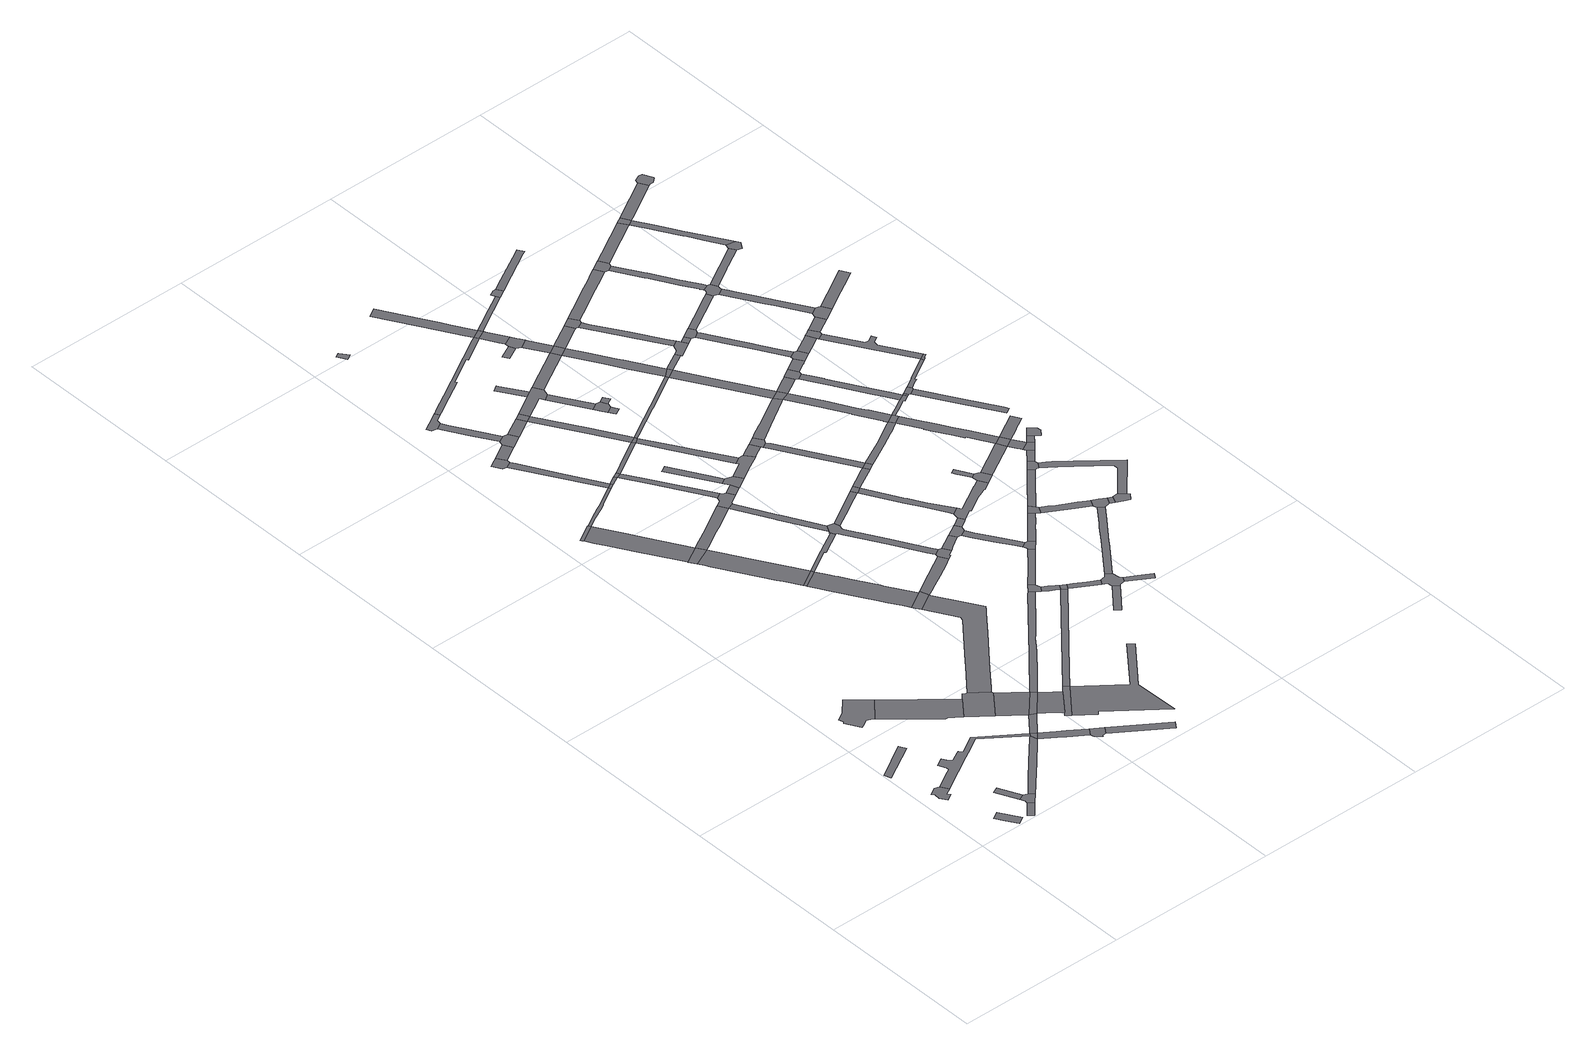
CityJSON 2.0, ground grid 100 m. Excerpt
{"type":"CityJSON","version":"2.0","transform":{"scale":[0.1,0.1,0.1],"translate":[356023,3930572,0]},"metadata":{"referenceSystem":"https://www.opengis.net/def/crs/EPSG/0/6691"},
"CityObjects":{
"road1":{"type":"Road","geometry":[{"type":"MultiSurface","lod":"1","boundaries":[[[0,1,2,3,4,5,6,7,8]]]}]},
"road2":{"type":"Road","geometry":[{"type":"MultiSurface","lod":"1","boundaries":[[[9,10,11,12,13]]]}]},
"road3":{"type":"Road","attributes":{"RoadStructureAttribute.sectionType":"1"},"geometry":[{"type":"MultiSurface","lod":"1","boundaries":[[[14,15,16,17]]]}]},
"road4":{"type":"Road","attributes":{"RoadStructureAttribute.sectionType":"1"},"geometry":[{"type":"MultiSurface","lod":"1","boundaries":[[[18,19,20,21,22]]]}]},
"road5":{"type":"Road","geometry":[{"type":"MultiSurface","lod":"1","boundaries":[[[23,24,25,26]]]}]},
"road6":{"type":"Road","geometry":[{"type":"MultiSurface","lod":"1","boundaries":[[[27,26,25,28,18,22,29,30,31]]]}]},
"road7":{"type":"Road","geometry":[{"type":"MultiSurface","lod":"1","boundaries":[[[32,33,34,35,36,37,38,39,40,41,42]]]}]},
"road8":{"type":"Road","attributes":{"RoadStructureAttribute.sectionType":"1"},"geometry":[{"type":"MultiSurface","lod":"1","boundaries":[[[43,44,45,46,47,48,49,50,51,52,53,54,55,7,6,56,57,58,59,60,61,62,63]]]}]},
"road9":{"type":"Road","attributes":{"RoadStructureAttribute.sectionType":"1"},"geometry":[{"type":"MultiSurface","lod":"1","boundaries":[[[64,65,66,67,68,62,69,70,71,72,73,27,31]]]}]},
"road10":{"type":"Road","attributes":{"function":"3","RoadStructureAttribute.sectionType":"1"},"geometry":[{"type":"MultiSurface","lod":"1","boundaries":[[[41,74,75,76,77,78,79,80,81,82,83,84,42]]]}]},
"road11":{"type":"Road","geometry":[{"type":"MultiSurface","lod":"1","boundaries":[[[62,68,85,63]]]}]},
"road12":{"type":"Road","geometry":[{"type":"MultiSurface","lod":"1","boundaries":[[[86,87,88,89,90,91,92,80,79,93,94]]]}]},
"road13":{"type":"Road","attributes":{"RoadStructureAttribute.sectionType":"1"},"geometry":[{"type":"MultiSurface","lod":"1","boundaries":[[[85,95,96,97,98,63]]]}]},
"road14":{"type":"Road","attributes":{"RoadStructureAttribute.sectionType":"1"},"geometry":[{"type":"MultiSurface","lod":"1","boundaries":[[[99,100,101,102,103,104,85,68]]]}]},
"road15":{"type":"Road","attributes":{"function":"3","RoadStructureAttribute.sectionType":"1"},"geometry":[{"type":"MultiSurface","lod":"1","boundaries":[[[93,105,97,106,94]]]}]},
"road16":{"type":"Road","geometry":[{"type":"MultiSurface","lod":"1","boundaries":[[[107,108,109,110,102,101,111]]]}]},
"road17":{"type":"Road","geometry":[{"type":"MultiSurface","lod":"1","boundaries":[[[112,113,114,115,116,117]]]}]},
"road18":{"type":"Road","geometry":[{"type":"MultiSurface","lod":"1","boundaries":[[[96,118,106,97]]]}]},
"road19":{"type":"Road","attributes":{"function":"3","RoadStructureAttribute.sectionType":"1"},"geometry":[{"type":"MultiSurface","lod":"1","boundaries":[[[119,120,121,122,118,96]]]}]},
"road20":{"type":"Road","attributes":{"RoadStructureAttribute.sectionType":"1"},"geometry":[{"type":"MultiSurface","lod":"1","boundaries":[[[123,124,125,126,127,128,129,130,131,132,133,116,115]]]}]},
"road21":{"type":"Road","geometry":[{"type":"MultiSurface","lod":"1","boundaries":[[[134,121,120,135,136,137,138,139,140]]]}]},
"road22":{"type":"Road","attributes":{"RoadStructureAttribute.sectionType":"1"},"geometry":[{"type":"MultiSurface","lod":"1","boundaries":[[[109,141,142,110]]]}]},
"road23":{"type":"Road","geometry":[{"type":"MultiSurface","lod":"1","boundaries":[[[129,143,144,145,130]]]}]},
"road24":{"type":"Road","attributes":{"RoadStructureAttribute.sectionType":"1"},"geometry":[{"type":"MultiSurface","lod":"1","boundaries":[[[144,146,147,148,149,150,151,152,153,154,155,156,157,145]]]}]},
"road25":{"type":"Road","attributes":{"RoadStructureAttribute.sectionType":"1"},"geometry":[{"type":"MultiSurface","lod":"1","boundaries":[[[116,158,159,160,161,162,163,164,165,166,167,168,169,170,117]]]}]},
"road26":{"type":"Road","geometry":[{"type":"MultiSurface","lod":"1","boundaries":[[[171,172,173,174,175,176,177]]]}]},
"road27":{"type":"Road","attributes":{"RoadStructureAttribute.sectionType":"1"},"geometry":[{"type":"MultiSurface","lod":"1","boundaries":[[[178,179,180,181,182,183,184,87,86,185,186,187,188,189,190,191,192,193,194]]]}]},
"road28":{"type":"Road","geometry":[{"type":"MultiSurface","lod":"1","boundaries":[[[151,195,196,197,152]]]}]},
"road29":{"type":"Road","geometry":[{"type":"MultiSurface","lod":"1","boundaries":[[[198,199,200,201,202,203,204,139,138]]]}]},
"road30":{"type":"Road","attributes":{"RoadStructureAttribute.sectionType":"1"},"geometry":[{"type":"MultiSurface","lod":"1","boundaries":[[[205,206,207,164,208,209,210,211,176,175]]]}]},
"road31":{"type":"Road","attributes":{"RoadStructureAttribute.sectionType":"1"},"geometry":[{"type":"MultiSurface","lod":"1","boundaries":[[[212,213,214,171,177]]]}]},
"road32":{"type":"Road","attributes":{"RoadStructureAttribute.sectionType":"1"},"geometry":[{"type":"MultiSurface","lod":"1","boundaries":[[[196,215,216,217,218,219,220,221,222,223,224,225,226,227,228,229,230,231,197]]]}]},
"road33":{"type":"Road","geometry":[{"type":"MultiSurface","lod":"1","boundaries":[[[232,233,234,235,236,237,238,239,240]]]}]},
"road34":{"type":"Road","attributes":{"RoadStructureAttribute.sectionType":"1"},"geometry":[{"type":"MultiSurface","lod":"1","boundaries":[[[235,241,242,243,244,245,246,247,248,236]]]}]},
"road35":{"type":"Road","geometry":[{"type":"MultiSurface","lod":"1","boundaries":[[[249,208,164,163]]]}]},
"road36":{"type":"Road","geometry":[{"type":"MultiSurface","lod":"1","boundaries":[[[250,223,222,251,178,194]]]}]},
"road37":{"type":"Road","attributes":{"RoadStructureAttribute.sectionType":"1"},"geometry":[{"type":"MultiSurface","lod":"1","boundaries":[[[118,252,253,254,255,256,257,258,259,260,261,262,263,264,265,266,267,268,269,270,106]]]}]},
"road38":{"type":"Road","attributes":{"RoadStructureAttribute.sectionType":"1"},"geometry":[{"type":"MultiSurface","lod":"1","boundaries":[[[271,208,249,272,273]]]}]},
"road39":{"type":"Road","geometry":[{"type":"MultiSurface","lod":"1","boundaries":[[[274,275,276,245,244,214,213]]]}]},
"road40":{"type":"Road","geometry":[{"type":"MultiSurface","lod":"1","boundaries":[[[145,277,278,279,280,281,282,283,284,285,286,287,288,281,289,290,291,292,130]]]}]},
"road41":{"type":"Road","geometry":[{"type":"MultiSurface","lod":"1","boundaries":[[[273,272,293,294]]]}]},
"road42":{"type":"Road","geometry":[{"type":"MultiSurface","lod":"1","boundaries":[[[295,296,297,298,299,300,301,152,197]]]}]},
"road43":{"type":"Road","attributes":{"RoadStructureAttribute.sectionType":"1"},"geometry":[{"type":"MultiSurface","lod":"1","boundaries":[[[302,303,293,272,304,305,306,307]]]}]},
"road44":{"type":"Road","attributes":{"RoadStructureAttribute.sectionType":"1"},"geometry":[{"type":"MultiSurface","lod":"1","boundaries":[[[139,308,309,310,311,140]]]}]},
"road45":{"type":"Road","geometry":[{"type":"MultiSurface","lod":"1","boundaries":[[[312,313,314,315]]]}]},
"road46":{"type":"Road","geometry":[{"type":"MultiSurface","lod":"1","boundaries":[[[288,316,317,318,319,320,307,306,321,322,289,281]]]}]},
"road47":{"type":"Road","attributes":{"RoadStructureAttribute.sectionType":"1"},"geometry":[{"type":"MultiSurface","lod":"1","boundaries":[[[323,324,325,294,293,326,327]]]}]},
"road48":{"type":"Road","geometry":[{"type":"MultiSurface","lod":"1","boundaries":[[[328,329,330,331]]]}]},
"road49":{"type":"Road","attributes":{"RoadStructureAttribute.sectionType":"1"},"geometry":[{"type":"MultiSurface","lod":"1","boundaries":[[[332,333,334,250,194,335,336,337,338,339]]]}]},
"road50":{"type":"Road","attributes":{"RoadStructureAttribute.sectionType":"1"},"geometry":[{"type":"MultiSurface","lod":"1","boundaries":[[[330,329,340,276,275,341,330,342,323,343,344,331]]]}]},
"road51":{"type":"Road","attributes":{"RoadStructureAttribute.sectionType":"1"},"geometry":[{"type":"MultiSurface","lod":"1","boundaries":[[[319,318,345,346]]]}]},
"road52":{"type":"Road","attributes":{"RoadStructureAttribute.sectionType":"1"},"geometry":[{"type":"MultiSurface","lod":"1","boundaries":[[[347,348,349,350,351,352]]]}]},
"road53":{"type":"Road","attributes":{"RoadStructureAttribute.sectionType":"1"},"geometry":[{"type":"MultiSurface","lod":"1","boundaries":[[[353,354,355,356,357,358,359,360,361,285,284,362,363,300,299,364,365,366,367,368]]]}]},
"road54":{"type":"Road","geometry":[{"type":"MultiSurface","lod":"1","boundaries":[[[351,346,345,369,370,371,372,352]]]}]},
"road55":{"type":"Road","geometry":[{"type":"MultiSurface","lod":"1","boundaries":[[[373,374,375,376,377,378,328,331,379,380,381]]]}]},
"road56":{"type":"Road","geometry":[{"type":"MultiSurface","lod":"1","boundaries":[[[323,327,382,343]]]}]},
"road57":{"type":"Road","geometry":[{"type":"MultiSurface","lod":"1","boundaries":[[[383,384,385,386,377,376]]]}]},
"road58":{"type":"Road","attributes":{"RoadStructureAttribute.sectionType":"1"},"geometry":[{"type":"MultiSurface","lod":"1","boundaries":[[[387,388,389,390,391,392,393,394,239,238,395,396,397,398,399,400,401,402,403,404,405,406,387,407,408,409,410,411]]]}]},
"road59":{"type":"Road","geometry":[{"type":"MultiSurface","lod":"1","boundaries":[[[264,412,413,414,415,265]]]}]},
"road60":{"type":"Road","geometry":[{"type":"MultiSurface","lod":"1","boundaries":[[[367,332,339,416,417,418,419,368]]]}]},
"road61":{"type":"Road","attributes":{"RoadStructureAttribute.sectionType":"1"},"geometry":[{"type":"MultiSurface","lod":"1","boundaries":[[[327,420,421,422,423,424,425,426,382]]]}]},
"road62":{"type":"Road","attributes":{"RoadStructureAttribute.sectionType":"1"},"geometry":[{"type":"MultiSurface","lod":"1","boundaries":[[[427,428,429,310,430,431,432,433,413,412]]]}]},
"road63":{"type":"Road","attributes":{"RoadStructureAttribute.sectionType":"1"},"geometry":[{"type":"MultiSurface","lod":"1","boundaries":[[[434,435,436,437,438,439,440,361,360]]]}]},
"road64":{"type":"Road","attributes":{"RoadStructureAttribute.sectionType":"1"},"geometry":[{"type":"MultiSurface","lod":"1","boundaries":[[[441,442,443,373,381]]]}]},
"road65":{"type":"Road","geometry":[{"type":"MultiSurface","lod":"1","boundaries":[[[370,444,445,446,423,422,447,371]]]}]},
"road66":{"type":"Road","geometry":[{"type":"MultiSurface","lod":"1","boundaries":[[[448,449,430,310,309,450]]]}]},
"road67":{"type":"Road","attributes":{"RoadStructureAttribute.sectionType":"1"},"geometry":[{"type":"MultiSurface","lod":"1","boundaries":[[[418,451,452,453,454,419]]]}]},
"road68":{"type":"Road","geometry":[{"type":"MultiSurface","lod":"1","boundaries":[[[442,441,455,456,457,458,459,460]]]}]},
"road69":{"type":"Road","attributes":{"RoadStructureAttribute.sectionType":"1"},"geometry":[{"type":"MultiSurface","lod":"1","boundaries":[[[456,461,462,457]]]}]},
"road70":{"type":"Road","attributes":{"RoadStructureAttribute.sectionType":"1"},"geometry":[{"type":"MultiSurface","lod":"1","boundaries":[[[414,463,464,465,466,467,468,415]]]}]},
"road71":{"type":"Road","geometry":[{"type":"MultiSurface","lod":"1","boundaries":[[[469,470,471,472,473,474]]]}]},
"road72":{"type":"Road","geometry":[{"type":"MultiSurface","lod":"1","boundaries":[[[459,475,476,460]]]}]},
"road73":{"type":"Road","attributes":{"RoadStructureAttribute.sectionType":"1"},"geometry":[{"type":"MultiSurface","lod":"1","boundaries":[[[477,478,479,448,450,480,481]]]}]},
"road74":{"type":"Road","geometry":[{"type":"MultiSurface","lod":"1","boundaries":[[[482,483,484,453,452,485]]]}]},
"road75":{"type":"Road","attributes":{"RoadStructureAttribute.sectionType":"1"},"geometry":[{"type":"MultiSurface","lod":"1","boundaries":[[[486,487,446,445,488,489]]]}]},
"road76":{"type":"Road","attributes":{"RoadStructureAttribute.sectionType":"1"},"geometry":[{"type":"MultiSurface","lod":"1","boundaries":[[[490,491,375,374,492,493]]]}]},
"road77":{"type":"Road","geometry":[{"type":"MultiSurface","lod":"1","boundaries":[[[494,439,438,495]]]}]},
"road78":{"type":"Road","attributes":{"RoadStructureAttribute.sectionType":"1"},"geometry":[{"type":"MultiSurface","lod":"1","boundaries":[[[496,497,498,499,388,500,501,502,503,504,505,506]]]}]},
"road79":{"type":"Road","attributes":{"RoadStructureAttribute.sectionType":"1"},"geometry":[{"type":"MultiSurface","lod":"1","boundaries":[[[507,508,509,510,511,512,513,514,515,482,485]]]}]},
"road80":{"type":"Road","attributes":{"RoadStructureAttribute.sectionType":"1"},"geometry":[{"type":"MultiSurface","lod":"1","boundaries":[[[516,517,518,343,382,519,520,521,522,523,524,525]]]}]},
"road81":{"type":"Road","geometry":[{"type":"MultiSurface","lod":"1","boundaries":[[[526,527,528,529]]]}]},
"road82":{"type":"Road","geometry":[{"type":"MultiSurface","lod":"1","boundaries":[[[530,531,532,533,534,484,483]]]}]},
"road83":{"type":"Road","geometry":[{"type":"MultiSurface","lod":"1","boundaries":[[[535,536,537,477,481,538,539,469,474,540,541,542,543,544,545]]]}]},
"road84":{"type":"Road","attributes":{"RoadStructureAttribute.sectionType":"1"},"geometry":[{"type":"MultiSurface","lod":"1","boundaries":[[[438,546,547,548,549,550,551,552,553,554,555,495]]]}]},
"road85":{"type":"Road","geometry":[{"type":"MultiSurface","lod":"1","boundaries":[[[556,557,558,559,486,489]]]}]},
"road86":{"type":"Road","geometry":[{"type":"MultiSurface","lod":"1","boundaries":[[[560,500,388,387,411]]]}]},
"road87":{"type":"Road","geometry":[{"type":"MultiSurface","lod":"1","boundaries":[[[561,562,511,510,563,466,465,564]]]}]},
"road88":{"type":"Road","attributes":{"RoadStructureAttribute.sectionType":"1"},"geometry":[{"type":"MultiSurface","lod":"1","boundaries":[[[565,566,567,568,569,494,495]]]}]},
"road89":{"type":"Road","geometry":[{"type":"MultiSurface","lod":"1","boundaries":[[[570,571,409,408,526,529,572,573]]]}]},
"road90":{"type":"Road","attributes":{"RoadStructureAttribute.sectionType":"1"},"geometry":[{"type":"MultiSurface","lod":"1","boundaries":[[[574,575,567,576,577,578,557,556]]]}]},
"road91":{"type":"Road","attributes":{"RoadStructureAttribute.sectionType":"1"},"geometry":[{"type":"MultiSurface","lod":"1","boundaries":[[[572,579,490,580,581,573]]]}]},
"road92":{"type":"Road","attributes":{"RoadStructureAttribute.sectionType":"1"},"geometry":[{"type":"MultiSurface","lod":"1","boundaries":[[[582,583,584,585,586,542,541]]]}]},
"road93":{"type":"Road","geometry":[{"type":"MultiSurface","lod":"1","boundaries":[[[587,580,490,493]]]}]},
"road94":{"type":"Road","geometry":[{"type":"MultiSurface","lod":"1","boundaries":[[[576,567,566,588,589]]]}]},
"road95":{"type":"Road","attributes":{"RoadStructureAttribute.sectionType":"1"},"geometry":[{"type":"MultiSurface","lod":"1","boundaries":[[[590,591,592,593,594,561,564,595,596,597,598,599,600,601]]]}]},
"road96":{"type":"Road","attributes":{"RoadStructureAttribute.sectionType":"1"},"geometry":[{"type":"MultiSurface","lod":"1","boundaries":[[[602,603,604,605,587,493,606,607,608,609,525]]]}]},
"road97":{"type":"Road","attributes":{"RoadStructureAttribute.sectionType":"1"},"geometry":[{"type":"MultiSurface","lod":"1","boundaries":[[[610,611,612,500,560,613,614,615]]]}]},
"road98":{"type":"Road","attributes":{"RoadStructureAttribute.sectionType":"1"},"geometry":[{"type":"MultiSurface","lod":"1","boundaries":[[[549,532,531,616,617,618,619,620,621,622,623,624,625,626,627,628,629,630,550]]]}]},
"road99":{"type":"Road","attributes":{"RoadStructureAttribute.sectionType":"1"},"geometry":[{"type":"MultiSurface","lod":"1","boundaries":[[[631,632,633,634,635,559,558,636,637,638]]]}]},
"road100":{"type":"Road","attributes":{"RoadStructureAttribute.sectionType":"1"},"geometry":[{"type":"MultiSurface","lod":"1","boundaries":[[[639,640,641,642,643,580,587]]]}]},
"road101":{"type":"Road","geometry":[{"type":"MultiSurface","lod":"1","boundaries":[[[602,525,524,644]]]}]},
"road102":{"type":"Road","attributes":{"RoadStructureAttribute.sectionType":"1"},"geometry":[{"type":"MultiSurface","lod":"1","boundaries":[[[544,645,646,647,648,649,650,651,652,545]]]}]},
"road103":{"type":"Road","geometry":[{"type":"MultiSurface","lod":"1","boundaries":[[[653,654,601,600,655,656]]]}]},
"road104":{"type":"Road","attributes":{"RoadStructureAttribute.sectionType":"1"},"geometry":[{"type":"MultiSurface","lod":"1","boundaries":[[[524,657,658,631,659,660,661,644]]]}]},
"road105":{"type":"Road","geometry":[{"type":"MultiSurface","lod":"1","boundaries":[[[642,641,662,663,664,665]]]}]},
"road106":{"type":"Road","attributes":{"RoadStructureAttribute.sectionType":"1"},"geometry":[{"type":"MultiSurface","lod":"1","boundaries":[[[666,667,668,669,602,644]]]}]},
"road107":{"type":"Road","geometry":[{"type":"MultiSurface","lod":"1","boundaries":[[[670,671,672,673,674,675,676,677,678,679]]]}]},
"road108":{"type":"Road","geometry":[{"type":"MultiSurface","lod":"1","boundaries":[[[680,681,615,614,682,683]]]}]},
"road109":{"type":"Road","geometry":[{"type":"MultiSurface","lod":"1","boundaries":[[[625,624,684,685,686,670,679]]]}]},
"road110":{"type":"Road","attributes":{"RoadStructureAttribute.sectionType":"1"},"geometry":[{"type":"MultiSurface","lod":"1","boundaries":[[[655,687,688,689,690,691,692,693,694,656]]]}]},
"road111":{"type":"Road","geometry":[{"type":"MultiSurface","lod":"1","boundaries":[[[659,631,638,695]]]}]},
"road112":{"type":"Road","attributes":{"RoadStructureAttribute.sectionType":"1"},"geometry":[{"type":"MultiSurface","lod":"1","boundaries":[[[696,697,698,663,662,699,700,701,702,703]]]}]},
"road113":{"type":"Road","attributes":{"RoadStructureAttribute.sectionType":"1"},"geometry":[{"type":"MultiSurface","lod":"1","boundaries":[[[704,705,706,707,708,709,654,653]]]}]},
"road114":{"type":"Road","attributes":{"RoadStructureAttribute.sectionType":"1"},"geometry":[{"type":"MultiSurface","lod":"1","boundaries":[[[710,711,712,713,714,715,716,717,718,719,720,721,722,723,576,589,724,725,726,727,728,729,730,716,731,732,733,734,735,736,737,738,739,740]]]}]},
"road115":{"type":"Road","geometry":[{"type":"MultiSurface","lod":"1","boundaries":[[[702,741,742,668,667,743,744,745,703]]]}]},
"road116":{"type":"Road","attributes":{"RoadStructureAttribute.sectionType":"1"},"geometry":[{"type":"MultiSurface","lod":"1","boundaries":[[[746,747,748,749,750,751,752,753,754,717,755,756,757,758,759,760,761,762,763,695,638]]]}]},
"road117":{"type":"Road","attributes":{"RoadStructureAttribute.sectionType":"1"},"geometry":[{"type":"MultiSurface","lod":"1","boundaries":[[[764,765,659,695,766,767]]]}]},
"road118":{"type":"Road","geometry":[{"type":"MultiSurface","lod":"1","boundaries":[[[768,689,688,649,648,769,770]]]}]},
"road119":{"type":"Road","attributes":{"RoadStructureAttribute.sectionType":"1"},"geometry":[{"type":"MultiSurface","lod":"1","boundaries":[[[771,772,686,685,773,774,739]]]}]},
"road120":{"type":"Road","attributes":{"RoadStructureAttribute.sectionType":"1"},"geometry":[{"type":"MultiSurface","lod":"1","boundaries":[[[745,744,775,776]]]}]},
"road121":{"type":"Road","geometry":[{"type":"MultiSurface","lod":"1","boundaries":[[[716,715,777,755,717]]]}]},
"road122":{"type":"Road","attributes":{"RoadStructureAttribute.sectionType":"1"},"geometry":[{"type":"MultiSurface","lod":"1","boundaries":[[[682,778,779,780,781,782,783,683]]]}]},
"road123":{"type":"Road","attributes":{"RoadStructureAttribute.sectionType":"1"},"geometry":[{"type":"MultiSurface","lod":"1","boundaries":[[[769,784,785,770]]]}]},
"road124":{"type":"Road","geometry":[{"type":"MultiSurface","lod":"1","boundaries":[[[786,787,764,767,788,789]]]}]},
"road125":{"type":"Road","attributes":{"RoadStructureAttribute.sectionType":"1"},"geometry":[{"type":"MultiSurface","lod":"1","boundaries":[[[664,790,791,792,793,794,795,796,797,798,799,800,665]]]}]},
"road126":{"type":"Road","geometry":[{"type":"MultiSurface","lod":"1","boundaries":[[[801,802,707,706,803,804,805]]]}]},
"road127":{"type":"Road","geometry":[{"type":"MultiSurface","lod":"1","boundaries":[[[806,807,808,809,810,776,775,811]]]}]},
"road128":{"type":"Road","geometry":[{"type":"MultiSurface","lod":"1","boundaries":[[[785,784,812,813,814,815,816]]]}]},
"road129":{"type":"Road","attributes":{"RoadStructureAttribute.sectionType":"1"},"geometry":[{"type":"MultiSurface","lod":"1","boundaries":[[[788,817,818,819,820,821,822,823,824,825,826,827,828,829,830,789]]]}]},
"road130":{"type":"Road","attributes":{"RoadStructureAttribute.sectionType":"1"},"geometry":[{"type":"MultiSurface","lod":"1","boundaries":[[[802,801,831,832]]]}]},
"road131":{"type":"Road","attributes":{"RoadStructureAttribute.sectionType":"1"},"geometry":[{"type":"MultiSurface","lod":"1","boundaries":[[[833,755,777,834,835,836,837,824,823,838]]]}]},
"road132":{"type":"Road","attributes":{"RoadStructureAttribute.sectionType":"1"},"geometry":[{"type":"MultiSurface","lod":"1","boundaries":[[[787,786,839,840,841,842,843,844]]]}]},
"road133":{"type":"Road","attributes":{"RoadStructureAttribute.sectionType":"1"},"geometry":[{"type":"MultiSurface","lod":"1","boundaries":[[[845,846,847,848,849,850,851,852,853,854,855,856,857,858,859,860,861,862,806,811]]]}]},
"road134":{"type":"Road","geometry":[{"type":"MultiSurface","lod":"1","boundaries":[[[739,774,863,864,740]]]}]},
"road135":{"type":"Road","attributes":{"RoadStructureAttribute.sectionType":"1"},"geometry":[{"type":"MultiSurface","lod":"1","boundaries":[[[774,865,866,867,868,869,870,871,863]]]}]},
"road136":{"type":"Road","attributes":{"RoadStructureAttribute.sectionType":"1"},"geometry":[{"type":"MultiSurface","lod":"1","boundaries":[[[804,872,873,874,875,876,877,878,879,816,815,880,881,882,883,884,885,805]]]}]},
"road137":{"type":"Road","geometry":[{"type":"MultiSurface","lod":"1","boundaries":[[[831,886,887,869,868,832]]]}]},
"road138":{"type":"Road","geometry":[{"type":"MultiSurface","lod":"1","boundaries":[[[888,889,890,891,852,851,844,843]]]}]},
"road139":{"type":"Road","geometry":[{"type":"MultiSurface","lod":"1","boundaries":[[[837,892,893,894,824]]]}]},
"road140":{"type":"Road","attributes":{"RoadStructureAttribute.sectionType":"1"},"geometry":[{"type":"MultiSurface","lod":"1","boundaries":[[[895,896,897,898,899,900,901,902,903,904,808,807]]]}]},
"road141":{"type":"Road","attributes":{"RoadStructureAttribute.sectionType":"1"},"geometry":[{"type":"MultiSurface","lod":"1","boundaries":[[[905,906,869,887]]]}]},
"road142":{"type":"Road","geometry":[{"type":"MultiSurface","lod":"1","boundaries":[[[894,893,907,908,909,910]]]}]},
"road143":{"type":"Road","attributes":{"RoadStructureAttribute.sectionType":"1"},"geometry":[{"type":"MultiSurface","lod":"1","boundaries":[[[911,912,913,914,915,916,917,918,919,864,863]]]}]},
"road144":{"type":"Road","geometry":[{"type":"MultiSurface","lod":"1","boundaries":[[[920,921,922,923,924,925,926,927,795,794]]]}]},
"road145":{"type":"Road","geometry":[{"type":"MultiSurface","lod":"1","boundaries":[[[928,929,906,905,930,931,932]]]}]},
"road146":{"type":"Road","attributes":{"RoadStructureAttribute.sectionType":"1"},"geometry":[{"type":"MultiSurface","lod":"1","boundaries":[[[933,934,890,889,935,936,937]]]}]},
"road147":{"type":"Road","attributes":{"RoadStructureAttribute.sectionType":"1"},"geometry":[{"type":"MultiSurface","lod":"1","boundaries":[[[938,939,940,941,942,943,908,907]]]}]},
"road148":{"type":"Road","attributes":{"RoadStructureAttribute.sectionType":"1"},"geometry":[{"type":"MultiSurface","lod":"1","boundaries":[[[944,945,946,947,948,949,950,921,920,951,952,953,954,955,956,957,958]]]}]},
"road149":{"type":"Road","geometry":[{"type":"MultiSurface","lod":"1","boundaries":[[[936,959,960,961,962,963,964,937]]]}]},
"road150":{"type":"Road","attributes":{"RoadStructureAttribute.sectionType":"1"},"geometry":[{"type":"MultiSurface","lod":"1","boundaries":[[[909,965,966,967,968,969,970,971,972,973,974,910]]]}]},
"road151":{"type":"Road","geometry":[{"type":"MultiSurface","lod":"1","boundaries":[[[975,976,977,978,979,958,957,980,981,982,983,984,985,901,900,986,987]]]}]},
"road152":{"type":"Road","attributes":{"RoadStructureAttribute.sectionType":"1"},"geometry":[{"type":"MultiSurface","lod":"1","boundaries":[[[988,989,990,991,992,993,994,995,960,959,996,970]]]}]},
"road153":{"type":"Road","attributes":{"RoadStructureAttribute.sectionType":"1"},"geometry":[{"type":"MultiSurface","lod":"1","boundaries":[[[997,998,962,961,999,1000,1001]]]}]},
"road154":{"type":"Road","attributes":{"RoadStructureAttribute.sectionType":"1"},"geometry":[{"type":"MultiSurface","lod":"1","boundaries":[[[1002,1003,1004,1005,1006,1007,1008,925,924,1009,1010,1011,1012,1013,1014,1015,1016]]]}]},
"road155":{"type":"Road","attributes":{"RoadStructureAttribute.sectionType":"1"},"geometry":[{"type":"MultiSurface","lod":"1","boundaries":[[[1017,1018,1019,1020,1021,1022,975,987]]]}]},
"road156":{"type":"Road","geometry":[{"type":"MultiSurface","lod":"1","boundaries":[[[988,970,969,1023,1024,1025,1026]]]}]},
"road157":{"type":"Road","geometry":[{"type":"MultiSurface","lod":"1","boundaries":[[[1000,1027,1028,1029,1020,1019,1001]]]}]},
"road158":{"type":"Road","attributes":{"RoadStructureAttribute.sectionType":"1"},"geometry":[{"type":"MultiSurface","lod":"1","boundaries":[[[1030,1031,1032,979,978,1033,1034,1035,1036]]]}]},
"road159":{"type":"Road","geometry":[{"type":"MultiSurface","lod":"1","boundaries":[[[1016,1037,1038,1002]]]}]},
"road160":{"type":"Road","attributes":{"RoadStructureAttribute.sectionType":"1"},"geometry":[{"type":"MultiSurface","lod":"1","boundaries":[[[1039,1040,1041,1042,1043,1037,1016,1044,1045,1046,1047,1048,1049,1050,1051,1052,1053,1054]]]}]},
"road161":{"type":"Road","attributes":{"RoadStructureAttribute.sectionType":"1"},"geometry":[{"type":"MultiSurface","lod":"1","boundaries":[[[1028,1055,1056,1057,1058,1059,1060,1061,1029]]]}]},
"road162":{"type":"Road","geometry":[{"type":"MultiSurface","lod":"1","boundaries":[[[1053,1030,1036,1062,1063,1054]]]}]},
"road163":{"type":"Road","attributes":{"RoadStructureAttribute.sectionType":"1"},"geometry":[{"type":"MultiSurface","lod":"1","boundaries":[[[1037,1064,1065,1066,1067,1068,1069,1038]]]}]},
"road164":{"type":"Road","geometry":[{"type":"MultiSurface","lod":"1","boundaries":[[[1070,1071,1067,1066,1072,1073,1074,1075,1076,1077]]]}]}
},
"vertices":[
[85,477,0],[95,460,0],[92,427,0],[117,386,0],[155,410,0],[145,428,0],[181,449,0],[155,493,0],[125,501,0],
[301,36,0],[231,152,0],[188,126,0],[221,71,0],[259,9,0],
[236,832,0],[215,871,0],[8,745,0],[23,708,0],
[396,106,0],[328,32,0],[356,7,0],[413,69,0],[424,81,0],
[361,297,0],[325,280,0],[384,152,0],[420,168,0],
[446,155,0],[398,123,0],[441,100,0],[460,120,0],[471,132,0],
[253,1331,0],[179,1252,0],[135,1226,0],[141,1195,0],[132,1188,0],[183,1103,0],[192,1108,0],[234,1132,0],[256,1121,0],[273,1113,0],[372,1226,0],
[533,682,0],[426,621,0],[413,642,0],[400,635,0],[348,609,0],[327,618,0],[307,652,0],[303,650,0],[259,626,0],[277,591,0],[282,581,0],[281,566,0],[261,554,0],[227,477,0],[303,522,0],[406,580,0],[439,598,0],[458,609,0],[539,658,0],[761,495,0],[772,510,0],
[518,182,0],[596,264,0],[634,302,0],[756,437,0],[771,451,0],[750,484,0],[617,342,0],[531,250,0],[486,200,0],[455,165,0],
[420,980,0],[455,948,0],[537,874,0],[555,874,0],[579,856,0],[614,828,0],[701,936,0],[695,941,0],[536,1082,0],[463,1145,0],[449,1158,0],
[802,488,0],
[849,882,0],[756,959,0],[755,957,0],[741,958,0],[729,968,0],[710,947,0],[708,944,0],[737,729,0],[850,870,0],
[897,595,0],[905,607,0],[867,624,0],[787,527,0],
[854,394,0],[893,367,0],[991,300,0],[1019,339,0],[926,403,0],[884,432,0],
[864,627,0],[992,756,0],
[1029,248,0],[1035,255,0],[1055,256,0],[1082,296,0],[996,278,0],
[227,3209,0],[123,3148,0],[127,3141,0],[132,3133,0],[236,3194,0],[228,3209,0],
[1018,727,0],
[977,549,0],[1014,519,0],[1115,645,0],[1079,676,0],
[138,3122,0],[159,3086,0],[196,3024,0],[272,2893,0],[286,2870,0],[307,2834,0],[407,2663,0],[512,2723,0],[377,2953,0],[327,3038,0],[241,3185,0],
[1121,652,0],[1004,506,0],[997,499,0],[1009,490,0],[1025,477,0],[1171,655,0],[1144,679,0],
[1348,55,0],[1375,95,0],
[409,2659,0],[432,2619,0],[542,2671,0],
[453,2584,0],[468,2559,0],[547,2424,0],[643,2259,0],[661,2229,0],[713,2140,0],[817,2201,0],[784,2258,0],[766,2289,0],[764,2292,0],[651,2484,0],[582,2602,0],
[295,3229,0],[359,3262,0],[385,3276,0],[396,3283,0],[399,3285,0],[512,3354,0],[504,3365,0],[447,3332,0],[387,3297,0],[365,3284,0],[353,3278,0],[352,3280,0],[287,3242,0],
[243,3917,0],[223,3905,0],[184,3883,0],[214,3831,0],[237,3826,0],[273,3846,0],[274,3866,0],
[1028,1602,0],[1130,1428,0],[1125,1407,0],[1082,1354,0],[915,1152,0],[914,1150,0],[890,1121,0],[870,908,0],[965,1023,0],[1008,1075,0],[1148,1245,0],[1249,1368,0],[1268,1391,0],[1282,1408,0],[1215,1522,0],[1134,1659,0],[1132,1664,0],
[721,2127,0],[722,2125,0],[826,2185,0],
[1128,393,0],[1144,414,0],[1442,173,0],[1438,440,0],[1640,690,0],[1607,717,0],[1405,466,0],
[256,3793,0],[366,3603,0],[458,3445,0],[534,3384,0],[509,3428,0],[399,3622,0],[289,3819,0],
[281,3870,0],[368,3921,0],[338,3973,0],
[726,2119,0],[752,2074,0],[782,2023,0],[874,1865,0],[907,1808,0],[939,1754,0],[977,1690,0],[999,1651,0],[1103,1712,0],[1098,1721,0],[1010,1871,0],[1001,1887,0],[980,1923,0],[919,2027,0],[890,2076,0],[887,2082,0],[861,2126,0],
[216,4363,0],[137,4317,0],[151,4292,0],[180,4284,0],[219,4307,0],[227,4336,0],[265,4358,0],[250,4383,0],[250,4384,0],
[181,4283,0],[262,4144,0],[275,4122,0],[346,4002,0],[385,4024,0],[314,4145,0],[301,4167,0],[241,4270,0],
[541,3370,0],
[1114,1717,0],[1011,1630,0],
[1022,732,0],[1042,757,0],[1142,868,0],[1214,950,0],[1233,973,0],[1258,1003,0],[1300,1058,0],[1314,1072,0],[1355,1118,0],[1377,1143,0],[1534,1320,0],[1540,1326,0],[1544,1331,0],[1517,1355,0],[1506,1344,0],[1401,1223,0],[1379,1198,0],[1305,1114,0],[1172,962,0],
[571,3406,0],[593,3399,0],[584,3414,0],
[430,3956,0],[444,3965,0],[414,4017,0],
[560,2681,0],[673,2745,0],[703,2762,0],[758,2794,0],[844,2844,0],[955,2633,0],[969,2606,0],[1094,2374,0],[1116,2416,0],[1004,2626,0],[990,2651,0],[883,2858,0],[815,2897,0],[676,2816,0],[643,2797,0],[531,2733,0],
[624,3411,0],[613,3430,0],
[947,2256,0],[968,2268,0],[971,2262,0],[973,2258,0],[1104,2334,0],[1093,2360,0],[959,2283,0],
[703,3280,0],[641,3383,0],[681,3249,0],[842,2975,0],[858,2945,0],[891,2965,0],
[1253,750,0],[1677,1237,0],[1650,1260,0],[1630,1237,0],
[185,5047,0],[215,4995,0],[248,5013,0],[211,5062,0],
[885,2868,0],[919,2888,0],[941,2901,0],[916,2945,0],[900,2949,0],[850,2920,0],[849,2917,0],
[831,3559,0],[679,3470,0],[671,3465,0],[690,3451,0],[844,3542,0],
[563,4104,0],[527,4082,0],[557,4031,0],[593,4052,0],
[1367,1864,0],[1310,1831,0],[1166,1747,0],[1176,1687,0],[1178,1689,0],[1272,1740,0],[1355,1788,0],[1396,1813,0],
[462,4045,0],[477,3984,0],[708,3770,0],[868,3580,0],[748,3786,0],
[993,2931,0],[975,2978,0],
[968,3064,0],[829,3306,0],[794,3288,0],[791,3286,0],[953,3015,0],[985,3034,0],
[1385,1942,0],[1332,2037,0],[1280,2128,0],[1199,2270,0],[1197,2274,0],[1161,2337,0],[1157,2344,0],[1164,2371,0],[1159,2405,0],[1096,2370,0],[1089,2366,0],[1113,2340,0],[1244,2107,0],[1349,1921,0],[1371,1884,0],[1407,1904,0],
[1047,2963,0],[1059,2970,0],[1031,3019,0],[994,3031,0],
[773,4125,0],[783,4162,0],[753,4214,0],[720,4195,0],[685,4175,0],[629,4142,0],[699,4113,0],[720,4126,0],[737,4097,0],
[875,3563,0],
[633,4336,0],[628,4343,0],[594,4322,0],[596,4318,0],
[816,4680,0],[801,4705,0],[779,4692,0],[655,4620,0],[605,4591,0],[485,4520,0],[380,4459,0],[278,4400,0],[279,4366,0],[356,4411,0],[385,4428,0],[501,4495,0],[495,4505,0],[641,4591,0],[644,4592,0],[656,4599,0],[661,4590,0],[661,4589,0],[663,4590,0],[670,4594,0],[868,4589,0],[884,4562,0],[938,4589,0],[879,4691,0],[869,4708,0],
[1568,1312,0],[1590,1341,0],[1579,1370,0],[1552,1395,0],
[1423,1828,0],[1420,1836,0],[1452,1856,0],[1425,1898,0],
[859,3517,0],[934,3389,0],[1110,3089,0],[1149,3112,0],[1022,3322,0],[975,3399,0],[882,3553,0],
[1596,1291,0],[1601,1289,0],[1627,1274,0],[1668,1289,0],[1658,1295,0],[1653,1299,0],[1622,1322,0],
[1286,2441,0],[1307,2453,0],[1317,2459,0],[1397,2503,0],[1406,2507,0],[1386,2540,0],[1305,2492,0],
[863,3884,0],[902,3906,0],[806,4068,0],
[1148,3022,0],[1217,3061,0],[1180,3110,0],[1119,3074,0],
[1699,1271,0],[1683,1280,0],[1682,1242,0],
[1474,1870,0],[1544,1915,0],[1521,1953,0],[1464,1920,0],
[889,3840,0],[903,3816,0],[942,3839,0],[948,3863,0],[948,3867,0],[929,3902,0],
[926,3778,0],[964,3800,0],
[1664,1466,0],[1682,1485,0],[1767,1580,0],[1742,1608,0],[1654,1509,0],[1638,1491,0],
[1861,1108,0],[1738,961,0],[1769,935,0],[1860,1045,0],[1862,1047,0],[1892,1083,0],
[984,3886,0],[964,3921,0],
[1849,1182,0],[1789,1218,0],[1728,1254,0],[1704,1228,0],[1831,1153,0],
[1602,1930,0],[1614,1959,0],[1593,1995,0],[1566,1909,0],
[1259,3156,0],[1225,3136,0],[1223,3066,0],[1289,3104,0],
[1002,4359,0],[846,4268,0],[879,4218,0],[1033,4307,0],
[1421,2561,0],[1440,2529,0],
[527,5176,0],[650,4964,0],[702,4876,0],[778,4745,0],[854,4735,0],[839,4759,0],[787,4848,0],[776,4868,0],[754,4906,0],[707,4987,0],[579,5206,0],
[1596,1858,0],[1654,1766,0],[1713,1672,0],[1734,1638,0],[1766,1657,0],[1745,1693,0],[1682,1796,0],[1637,1870,0],[1630,1883,0],
[1169,3755,0],[1091,3710,0],[919,3610,0],[897,3576,0],[1086,3686,0],[1100,3694,0],[1158,3728,0],[1173,3737,0],[1316,3820,0],[1307,3836,0],
[882,4536,0],[805,4496,0],[824,4461,0],[899,4500,0],
[1654,1984,0],[1666,1991,0],[1645,2025,0],[1631,2017,0],[1622,2012,0],
[1882,1188,0],[1864,1185,0],[1862,1185,0],[1856,1138,0],[1861,1109,0],[1898,1091,0],[1928,1096,0],[1945,1125,0],[1933,1133,0],[1927,1182,0],[1896,1206,0],
[1529,2287,0],[1575,2205,0],[1639,2091,0],[1654,2064,0],[1695,2088,0],[1679,2115,0],[1621,2206,0],[1606,2229,0],[1561,2310,0],[1551,2327,0],
[1296,3092,0],[1329,3112,0],[1338,3132,0],[1307,3184,0],
[867,4712,0],
[1783,1654,0],[1767,1657,0],[1743,1622,0],[1812,1629,0],
[1499,2562,0],[1577,2606,0],[1558,2640,0],[1527,2624,0],[1462,2586,0],
[964,4545,0],[955,4560,0],[927,4488,0],[979,4518,0],
[1317,3056,0],[1424,2871,0],[1594,2659,0],[1459,2892,0],[1344,3088,0],
[933,4478,0],[1054,4390,0],[988,4504,0],
[1966,1073,0],[2065,1014,0],[2082,1044,0],[2029,1075,0],[2011,1086,0],
[1084,4338,0],
[1600,2618,0],[1612,2625,0],
[1889,1774,0],[1870,1752,0],[1869,1750,0],[1860,1741,0],[1806,1680,0],[1857,1679,0],[1868,1692,0],[1870,1694,0],[1882,1708,0],[1916,1746,0],[1958,1793,0],[1929,1819,0],
[1352,3878,0],[1238,4074,0],[1220,4104,0],[1145,4234,0],[1139,4124,0],[1169,4073,0],[1198,4023,0],[1299,3848,0],
[999,4819,0],[959,4795,0],[954,4792,0],[1014,4798,0],[1113,4855,0],[1101,4877,0],
[1731,2031,0],[1734,2024,0],[1831,2079,0],[1844,2085,0],[1873,2098,0],[1874,2099,0],[1896,2109,0],[1899,2105,0],[1947,2133,0],[1917,2184,0],[1875,2159,0],[1873,2158,0],[1872,2158,0],[1871,2157,0],[1710,2063,0],
[1591,3349,0],[1548,3324,0],[1405,3241,0],[1392,3234,0],[1334,3200,0],[1441,3196,0],[1606,3299,0],[1622,3309,0],
[1153,4377,0],[1217,4415,0],[1228,4421,0],[1199,4474,0],[1157,4449,0],
[1368,3850,0],
[2080,1379,0],[2085,1385,0],[2190,1520,0],[2254,1602,0],[2221,1623,0],[2143,1523,0],[2127,1503,0],[2061,1417,0],
[1995,1833,0],[1969,1864,0],[1980,1780,0],[2002,1819,0],
[1454,3583,0],[1454,3582,0],[1642,3379,0],[1506,3613,0],[1398,3799,0],
[1244,4417,0],[1280,4436,0],[1285,4454,0],[1254,4506,0],
[1469,3908,0],[1473,3911,0],[1459,3937,0],[1452,3933,0],
[1938,2232,0],[1916,2275,0],[1888,2327,0],[1877,2322,0],[1875,2321,0],[1861,2312,0],[1875,2287,0],[1877,2284,0],[1902,2239,0],[1914,2218,0],
[1120,4918,0],[1088,4900,0],[1158,4881,0],[1137,4916,0],
[1956,2138,0],[2003,2166,0],[1972,2220,0],
[2134,1694,0],[2213,1649,0],[2235,1689,0],[2219,1697,0],[2177,1720,0],[2163,1727,0],[2079,1772,0],[2046,1795,0],
[1673,3328,0],
[1509,4054,0],[1410,4218,0],[1299,4401,0],[1264,4382,0],[1375,4197,0],[1443,4084,0],[1500,3990,0],[1535,4011,0],
[2018,1859,0],[2116,1971,0],[2188,2054,0],[2159,2080,0],[2087,1998,0],[1971,1866,0],
[2224,2379,0],[2150,2507,0],[2107,2581,0],[2066,2652,0],[2005,2756,0],[1966,2822,0],[1918,2794,0],[1895,2825,0],[1889,2822,0],[1883,2818,0],[1882,2818,0],[1881,2817,0],[1740,2734,0],[1663,2695,0],[1671,2656,0],[1759,2702,0],[1840,2747,0],[1857,2757,0],[1881,2772,0],[1882,2773,0],[1900,2783,0],[1928,2776,0],[1993,2667,0],[1988,2665,0],[2014,2622,0],[2063,2537,0],[2098,2477,0],[2103,2479,0],[2145,2407,0],[2183,2341,0],[2230,2369,0],
[1486,3952,0],[1474,3945,0],[1479,3902,0],[1569,3954,0],[1549,3989,0],
[1635,3287,0],[1719,3146,0],[1730,3125,0],[1801,2995,0],[1803,2991,0],[1882,2848,0],[1883,2845,0],[1889,2836,0],[1889,2835,0],[1947,2856,0],[1916,2909,0],[1885,2962,0],[1883,2966,0],[1865,2995,0],[1850,3018,0],[1768,3170,0],[1766,3173,0],[1719,3251,0],
[1747,3440,0],[1725,3427,0],[1746,3370,0],[1774,3387,0],
[2271,1669,0],[2288,1609,0],[2309,1649,0],
[2063,2270,0],[2009,2241,0],[2016,2173,0],[2209,2285,0],
[1606,3976,0],[1586,4011,0],
[1956,2840,0],
[1264,4942,0],[1425,5035,0],[1446,5047,0],[1426,5082,0],[1408,5071,0],[1206,4956,0],
[2314,1595,0],[2335,1635,0],
[1831,3420,0],[1799,3471,0],[1792,3380,0],[1827,3401,0],
[1336,4484,0],[1347,4490,0],[1504,4582,0],[1544,4605,0],[1637,4659,0],[1607,4711,0],[1558,4683,0],[1532,4667,0],[1474,4634,0],[1317,4542,0],[1277,4519,0],
[2232,2104,0],[2203,2130,0],[2205,2058,0],[2212,2053,0],[2236,2086,0],
[1660,3991,0],[1666,4011,0],[1646,4045,0],[1616,4028,0],[1594,4015,0],[1626,3971,0],
[2353,1574,0],[2388,1560,0],[2416,1595,0],[2402,1606,0],[2372,1641,0],
[1837,3302,0],[1882,3222,0],[1886,3216,0],[1888,3213,0],[1979,3053,0],[2013,2993,0],[2056,2918,0],[2093,2937,0],[2063,2989,0],[2003,3093,0],[1927,3227,0],[1889,3293,0],[1887,3297,0],[1855,3352,0],
[2290,2170,0],[2261,2196,0],
[2016,2895,0],[2026,2880,0],[2067,2905,0],[2072,2895,0],[2106,2915,0],[2055,2918,0],
[1837,3423,0],[1887,3452,0],[1889,3453,0],[1891,3454,0],[1908,3464,0],[1877,3516,0],
[1635,3956,0],[1711,3824,0],[1724,3802,0],[1765,3731,0],[1792,3686,0],[1872,3548,0],[1879,3536,0],[1915,3554,0],[1906,3569,0],[1892,3593,0],[1890,3596,0],[1826,3706,0],[1804,3745,0],[1783,3780,0],[1751,3835,0],[1746,3844,0],[1670,3976,0],[1666,3982,0],
[2260,2315,0],[2231,2368,0],
[2235,2240,0],[2237,2237,0],[2244,2225,0],[2250,2215,0],[2303,2244,0],[2290,2265,0],[2283,2277,0],
[2248,2027,0],[2271,2011,0],[2288,1997,0],[2350,1945,0],[2505,1817,0],[2506,1808,0],[2506,1789,0],[2413,1685,0],[2577,1800,0],[2584,1807,0],[2378,1978,0],[2298,2044,0],[2297,2045,0],[2270,2063,0],
[2327,2213,0],[2332,2218,0],
[1935,3480,0],[1964,3497,0],[1934,3549,0],[1918,3553,0],
[2117,2921,0],[2118,2921,0],[2105,2944,0],
[1741,4054,0],[1791,4084,0],[1881,4136,0],[1897,4145,0],[1899,4146,0],[1912,4154,0],[1897,4192,0],[1844,4162,0],[1773,4120,0],[1722,4090,0],
[2366,2257,0],[2338,2283,0],
[2128,2919,0],[2163,2938,0],[2166,2949,0],[2153,2971,0],
[2316,2347,0],[2336,2360,0],[2365,2376,0],[2367,2377,0],[2411,2403,0],[2381,2455,0],[2335,2428,0],[2307,2412,0],[2241,2373,0],
[1657,4654,0],[1691,4674,0],[1693,4681,0],[1695,4690,0],[1696,4694,0],[1666,4746,0],[1648,4735,0],[1631,4725,0],
[2381,2330,0],[2341,2286,0],[2393,2236,0],[2421,2272,0],[2419,2294,0],
[2033,3606,0],[2008,3592,0],[2043,3543,0],[2073,3560,0],[2045,3613,0],
[2254,2704,0],[2370,2507,0],[2383,2485,0],[2418,2506,0],[2405,2529,0],[2288,2727,0],
[1930,4265,0],[1901,4315,0],[1899,4318,0],[1888,4336,0],[1872,4363,0],[1787,4510,0],[1785,4513,0],[1752,4490,0],[1756,4484,0],[1853,4316,0],[1898,4240,0],[1898,4239,0],[1900,4237,0],[1908,4222,0],[1946,4237,0],
[2079,3550,0],[2115,3571,0],[2118,3586,0],[2087,3638,0],[2067,3626,0],[2062,3623,0],
[2182,2958,0],[2211,2975,0],[2227,2985,0],[2222,2994,0],[2359,3075,0],[2350,3090,0],[2347,3089,0],[2213,3010,0],[2215,3006,0],[2167,2979,0],
[1980,4169,0],[1976,4176,0],[1977,4177,0],[1981,4196,0],[1963,4233,0],[1912,4217,0],[1910,4210,0],[1907,4200,0],[1906,4197,0],[1899,4193,0],[1898,4192,0],[1918,4153,0],[1942,4146,0],
[2386,3111,0],[2263,3320,0],[2269,3347,0],[2302,3366,0],[2296,3376,0],[2288,3391,0],[2252,3371,0],[2232,3373,0],[2213,3322,0],
[2175,3689,0],[2090,3640,0],[2121,3588,0],[2211,3640,0],[2181,3693,0],
[1942,4906,0],[1926,4897,0],[1907,4886,0],[1906,4885,0],[1903,4883,0],[1779,4812,0],[1721,4778,0],[1787,4746,0],[1811,4761,0],[1859,4788,0],[1905,4815,0],[1907,4816,0],[1945,4838,0],[1963,4849,0],[1976,4856,0],
[2065,3935,0],[2088,3895,0],[2189,3722,0],[2228,3744,0],[2122,3926,0],[2104,3957,0],
[2364,3078,0],[2371,3082,0],[2368,3086,0],[2392,3100,0],
[2229,3650,0],[2287,3684,0],[2257,3737,0],
[2222,4385,0],[2109,4318,0],[2087,4306,0],[2037,4229,0],[2105,4269,0],[2127,4282,0],[2243,4348,0],
[2007,4874,0],[1977,4926,0],
[2210,4528,0],[2161,4611,0],[2140,4646,0],[2122,4676,0],[2067,4772,0],[1983,4843,0],[2030,4762,0],[2053,4722,0],[2080,4677,0],[2080,4676,0],[2099,4645,0],[2119,4610,0],[2129,4593,0],[2173,4515,0],[2230,4416,0],[2284,4403,0],
[2369,3732,0],[2407,3753,0],[2454,3781,0],[2545,3834,0],[2515,3886,0],[2376,3806,0],[2347,3789,0],
[2273,4340,0],[2298,4379,0],
[2027,4886,0],[2159,4962,0],[2260,5022,0],[2229,5075,0],[2127,5015,0],[2103,5001,0],
[2235,5096,0],[2229,5076,0],[2272,5029,0],[2289,5026,0],[2315,5047,0],[2317,5055,0],[2291,5110,0],[2271,5115,0]
]}
